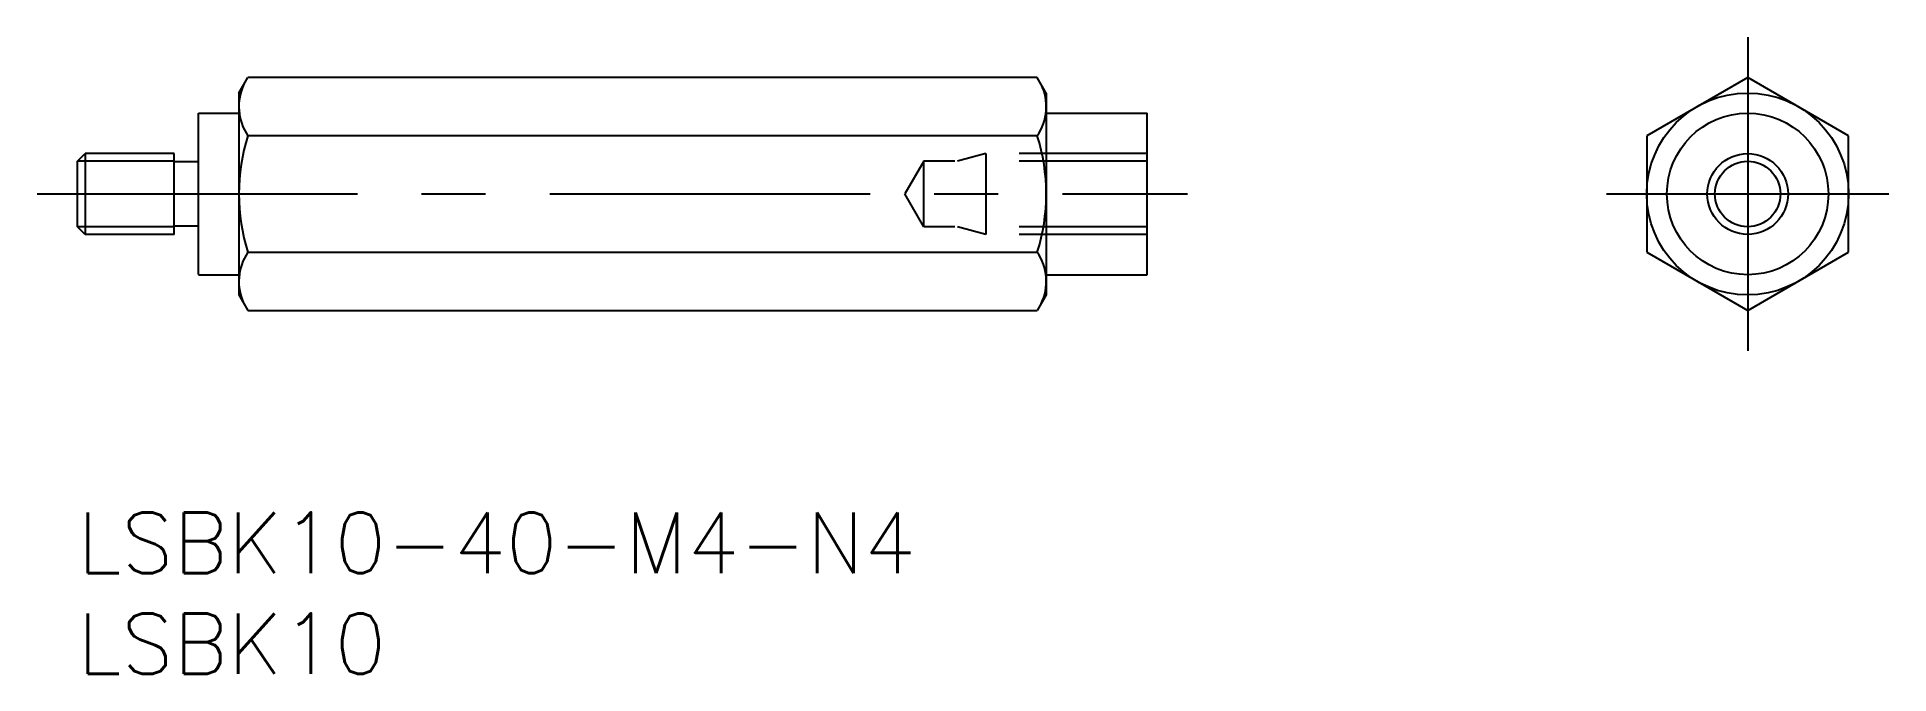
# Model space of a CAD drawing. Extents: x -2 to 89.7, y -8 to 23.5.
import ezdxf

# ---------------------------------------------------------------- set-up
doc = ezdxf.new("R2010")
doc.units = 0
doc.header["$LTSCALE"] = 0.5
doc.linetypes.add('CENTER', pattern=[50.8, 31.75, -6.35, 6.35, -6.35])
doc.linetypes.add('DASHED', pattern=[19.05, 12.7, -6.35])
for name, color, linetype in [('MSM_CENTER', 1, 'CENTER'), ('MSM_CONTINUOUS', 7, 'CONTINUOUS'), ('MSM_DASHED', 4, 'DASHED'), ('MSM_NARROW', 5, 'CONTINUOUS'), ('MSM_PART_NUMBER', 7, 'CONTINUOUS')]:
    doc.layers.add(name, color=color, linetype=linetype)
doc.styles.get("Standard").update_dxf_attribs({"font": 'txt.shx', "height": 3, "bigfont": 'bigfont.shx'})

# ---------------------------------------------------------------- blocks, each defined once
blk = doc.blocks.new('*U4')
at = {"layer": 'MSM_PART_NUMBER'}
blk.add_text('LSBK10-40-M4-N4', height=3, dxfattribs=at).set_placement((0, -3))
blk = doc.blocks.new('*U5')
at = {"layer": 'MSM_PART_NUMBER'}
blk.add_text('LSBK10', height=3, dxfattribs=at).set_placement((0, -8))

msp = doc.modelspace()

# ---------------------------------------------------------------- linework, layer by layer
at = {"layer": 'MSM_CENTER'}
for p, q in [((82.75, 23.547), (82.75, 8)), ((-2, 15.774), (55, 15.774)), ((75.75, 15.774), (89.75, 15.774))]:
    msp.add_line(p, q, dxfattribs=at)
at = {"layer": 'MSM_CONTINUOUS'}
for p, q in [((8, 20.774), (8.447, 21.547)), ((47.553, 21.547), (8.447, 21.547)), ((48, 20.774), (47.553, 21.547)), ((82.75, 21.547), (77.75, 18.66)), ((87.75, 18.66), (82.75, 21.547)), ((8, 20.774), (8, 10.774)), ((48, 20.774), (48, 10.774)), ((6, 11.782), (6, 19.774)), ((6, 19.774), (8, 19.774)), ((48, 19.774), (53, 19.774)), ((53, 11.774), (53, 19.774)), ((47.553, 18.66), (8.447, 18.66)), ((77.75, 18.66), (77.75, 12.887)), ((87.75, 12.887), (87.75, 18.66)), ((0, 17.395), (0.379, 17.774)), ((4.8, 17.774), (0.379, 17.774)), ((0.379, 17.774), (0.379, 13.774)), ((4.8, 13.774), (4.8, 17.774)), ((0, 14.153), (0, 17.395)), ((6, 17.374), (4.8, 17.374)), ((0.379, 13.774), (0, 14.153)), ((4.8, 13.774), (0.379, 13.774)), ((6, 14.174), (4.8, 14.174)), ((8.447, 12.887), (47.553, 12.887)), ((77.75, 12.887), (82.75, 10)), ((82.75, 10), (87.75, 12.887)), ((6, 11.774), (8, 11.774)), ((48, 11.774), (53, 11.774)), ((8, 10.774), (8.447, 10)), ((48, 10.774), (47.553, 10)), ((8.447, 10), (47.553, 10))]:
    msp.add_line(p, q, dxfattribs=at)
for radius in [5, 4, 1.621]:
    msp.add_circle((82.75, 15.774), radius, dxfattribs=at)
for centre, radius, start, end in [((10.556, 20.104), 2.556, 154.38425, 214.38425), ((45.444, 20.104), 2.556, 325.61575, 25.61575), ((17.553, 15.774), 9.553, 162.41205, 197.58795), ((38.447, 15.774), 9.553, 342.41205, 17.58795), ((10.556, 11.443), 2.556, 145.61575, 205.61575), ((45.444, 11.443), 2.556, 334.38425, 34.38425)]:
    msp.add_arc(centre, radius, start, end, dxfattribs=at)
at = {"layer": 'MSM_DASHED'}
for p, q in [((45, 17.774), (43.6, 17.395)), ((53, 17.774), (45, 17.774)), ((45, 17.774), (45, 13.774)), ((41.936, 17.395), (41, 15.774)), ((53, 17.395), (41.936, 17.395)), ((41.936, 14.153), (41.936, 17.395)), ((41.936, 14.153), (41, 15.774)), ((53, 14.153), (41.936, 14.153)), ((45, 13.774), (43.6, 14.153)), ((53, 13.774), (45, 13.774))]:
    msp.add_line(p, q, dxfattribs=at)
at = {"layer": 'MSM_NARROW'}
for p, q in [((4.8, 17.395), (0, 17.395)), ((4.8, 14.153), (0, 14.153))]:
    msp.add_line(p, q, dxfattribs=at)
msp.add_circle((82.75, 15.774), 2, dxfattribs=at)

# ---------------------------------------------------------------- block references
at = {"layer": 'MSM_CONTINUOUS'}
for name in ['*U4', '*U5']:
    msp.add_blockref(name, (0, 0), dxfattribs=at)

doc.saveas('drawing.dxf')
